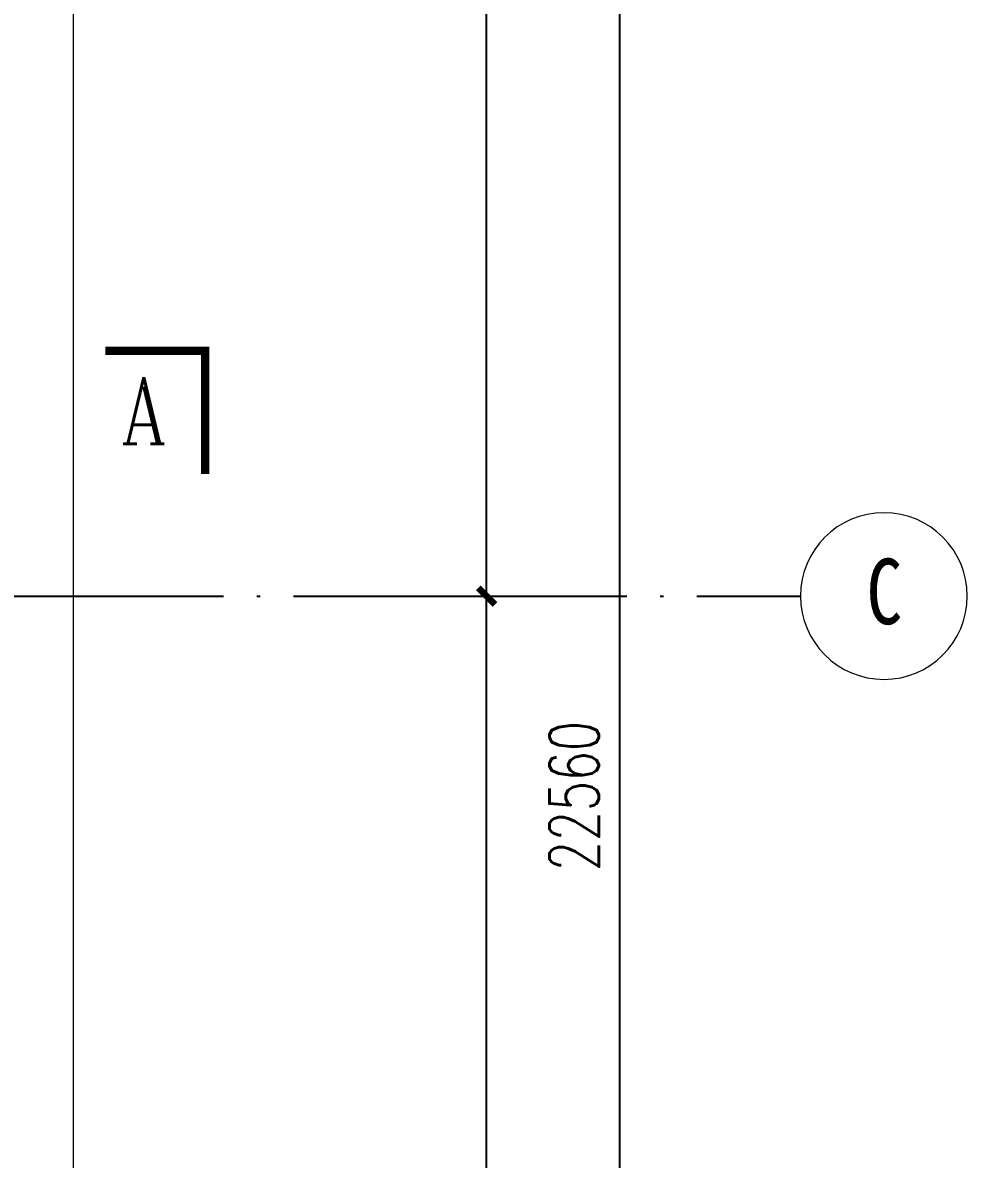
# Model space of a CAD drawing. Extents: x 3213259 to 3716512, y 332899 to 392399.
# Drawn here: x 3531861 to 3537527, y 370653 to 377474 of the extents above; entities that cross this region are included whole.
import ezdxf

# ---------------------------------------------------------------- set-up
doc = ezdxf.new("R2010")
doc.units = 0
doc.header["$LTSCALE"] = 1000
doc.header["$MEASUREMENT"] = 0
doc.linetypes.add('DOTE', pattern=[2.42, 2, -0.2, 0.02, -0.2])
doc.linetypes.add('HIDDEN', pattern=[0.375, 0.25, -0.125])
for name, color, linetype in [('AXIS', 3, 'Continuous'), ('DIM_SYMB', 3, 'Continuous'), ('DOTE', 1, 'DOTE'), ('sb', 6, 'Continuous'), ('本期', 7, 'Continuous')]:
    doc.layers.add(name, color=color, linetype=linetype)
doc.layers.add('JZX_ViewLine', color=30, linetype='Continuous', lineweight=0)
doc.layers.add('S-GRID-IDEN', color=7, linetype='Continuous', lineweight=18)
doc.styles.add('_TCH_DIM_T3', font='SIMPLEX.shx', dxfattribs={"width": 0.705882, "bigfont": 'GBCBIG'})
doc.styles.add('HZ', font='complex8.shx', dxfattribs={"width": 0.8, "bigfont": 'hztxt.shx'})
doc.styles.add('sepd_yb2', font='sepd_gbe.shx', dxfattribs={"width": 0.8, "bigfont": 'sepd_gbc.shx'})
doc.dimstyles.new('_TCH_ARCH&&100', dxfattribs={"dimtxt": 297.5, "dimasz": 100, "dimexe": 250, "dimexo": 300, "dimgap": 126.25, "dimtad": 1, "dimdec": 0, "dimzin": 0, "dimdsep": 46, "dimtxsty": '_TCH_DIM_T3', "dimblk": 'ARCHTICK', "dimcen": 0.09, "dimclrt": 7, "dimazin": 2, "dimtfac": 1, "dimtdec": 0, "dimtix": 1, "dimtmove": 2, "dimatfit": 3, "dimfxl": 1, "dimtolj": 1, "dimtzin": 0, "dimarcsym": 0})

# ---------------------------------------------------------------- blocks, each defined once
blk = doc.blocks.new('轴网 - M_轴线标头 - 圆-208176--3_200m层平面图')
at = {"layer": 'S-GRID-IDEN'}
blk.add_circle((0, 0), 5, dxfattribs=at)
blk = doc.blocks.new('_ArchTick')
at = {"color": 0, "linetype": 'ByBlock', "const_width": 0.4}
blk.add_lwpolyline([(-0.5, -0.5), (0.5, 0.5)], dxfattribs=at)
blk = doc.blocks.new('*D76')
at = {"layer": 'AXIS', "color": 0, "lineweight": -2}
for p, q in [((1946573.1, 325945.1), (1947623.2, 325945.1)), ((1947373.2, 303385.1), (1947373.2, 325945.1)), ((1946573.1, 303385.1), (1947623.2, 303385.1))]:
    blk.add_line(p, q, dxfattribs=at)
at = {"layer": 'Defpoints', "color": 0}
for p in [(1946273.1, 325945.1), (1947373.2, 325945.1), (1946273.1, 303385.1)]:
    blk.add_point(p, dxfattribs=at)
at = {"layer": 'AXIS', "color": 0, "lineweight": -2, "xscale": 100, "yscale": 100, "zscale": 100}
for p, rotation in [((1947373.2, 325945.1), 90), ((1947373.2, 303385.1), 270)]:
    blk.add_blockref('_ArchTick', p, dxfattribs=dict(at, rotation=rotation))
at = {"layer": 'AXIS', "color": 7, "insert": (1947098.2, 314665.1), "char_height": 297.5, "attachment_point": 5, "rotation": 90, "style": '_TCH_DIM_T3'}
blk.add_mtext('\\A1;22560', dxfattribs=at)
blk = doc.blocks.new('*D78')
at = {"layer": 'AXIS', "color": 0, "lineweight": -2}
for p, q in [((1945766.8, 325465.1), (1946823.2, 325465.1)), ((1946573.2, 315865.1), (1946573.2, 325465.1)), ((1945766.8, 315865.1), (1946823.2, 315865.1))]:
    blk.add_line(p, q, dxfattribs=at)
at = {"layer": 'Defpoints', "color": 0}
for p in [(1945466.8, 325465.1), (1946573.2, 325465.1), (1945466.8, 315865.1)]:
    blk.add_point(p, dxfattribs=at)
at = {"layer": 'AXIS', "color": 0, "lineweight": -2, "xscale": 100, "yscale": 100, "zscale": 100}
for p, rotation in [((1946573.2, 325465.1), 90), ((1946573.2, 315865.1), 270)]:
    blk.add_blockref('_ArchTick', p, dxfattribs=dict(at, rotation=rotation))
at = {"layer": 'AXIS', "color": 7, "insert": (1946298.2, 320665.1), "char_height": 297.5, "attachment_point": 5, "rotation": 90, "style": '_TCH_DIM_T3'}
blk.add_mtext('\\A1;9600', dxfattribs=at)
blk = doc.blocks.new('*D79')
at = {"layer": 'AXIS', "color": 0, "lineweight": -2}
for p, q in [((1945766.8, 315865.1), (1946823.2, 315865.1)), ((1946573.2, 306865.1), (1946573.2, 315865.1)), ((1945766.8, 306865.1), (1946823.2, 306865.1))]:
    blk.add_line(p, q, dxfattribs=at)
at = {"layer": 'Defpoints', "color": 0}
for p in [(1945466.8, 315865.1), (1946573.2, 315865.1), (1945466.8, 306865.1)]:
    blk.add_point(p, dxfattribs=at)
at = {"layer": 'AXIS', "color": 0, "lineweight": -2, "xscale": 100, "yscale": 100, "zscale": 100}
for p, rotation in [((1946573.2, 315865.1), 90), ((1946573.2, 306865.1), 270)]:
    blk.add_blockref('_ArchTick', p, dxfattribs=dict(at, rotation=rotation))
at = {"layer": 'AXIS', "color": 7, "insert": (1946298.2, 311365.1), "char_height": 297.5, "attachment_point": 5, "rotation": 90, "style": '_TCH_DIM_T3'}
blk.add_mtext('\\A1;9000', dxfattribs=at)
blk = doc.blocks.new('D1')
at = {"layer": 'DOTE'}
blk.add_line((1892174.5, 315865.1), (1948456.4, 315865.1), dxfattribs=at)
at = {"layer": 'JZX_ViewLine'}
blk.add_line((1944092.3, 326545.1), (1944092.3, 302785.1), dxfattribs=at)
at = {"layer": 'S-GRID-IDEN', "xscale": -99.99999999999993, "yscale": 99.99999999999993, "zscale": 99.99999999999993, "rotation": 90.00000000000058}
blk.add_blockref('轴网 - M_轴线标头 - 圆-208176--3_200m层平面图', (1948956.4, 315865.1), dxfattribs=at)
at = {"layer": 'S-GRID-IDEN', "lineweight": 15, "insert": (1948959, 316089.8), "char_height": 393.182, "width": 347.943, "attachment_point": 2, "line_spacing_factor": 0.887216, "style": 'sepd_yb2'}
blk.add_mtext('\\f黑体|b0|i0|c134|p49|;C', dxfattribs=at)
at = {"layer": 'AXIS', "color": 3}
for p1, p2, distance, picture, middle in [((1946273.1, 303385.1), (1946273.1, 325945.1), -1100.1, '*D76', (1947098.2, 314665.1)), ((1945466.8, 315865.1), (1945466.8, 325465.1), -1106.4, '*D78', (1946298.2, 320665.1)), ((1945466.8, 306865.1), (1945466.8, 315865.1), -1106.4, '*D79', (1946298.2, 311365.1))]:
    dim = blk.add_aligned_dim(p1=p1, p2=p2, distance=distance, dimstyle='_TCH_ARCH&&100', dxfattribs=at)
    dim.commit()
    dim.dimension.update_dxf_attribs({"geometry": picture, "text_midpoint": middle})

msp = doc.modelspace()

# ---------------------------------------------------------------- linework, layer by layer
at = {"layer": 'DIM_SYMB', "const_width": 50}
msp.add_lwpolyline([(3532355.55, 375505.057), (3532955.55, 375505.057), (3532955.55, 374766.777)], dxfattribs=at)

# ---------------------------------------------------------------- block references
at = {"layer": 'sb', "color": 1, "linetype": 'HIDDEN', "lineweight": 25, "ltscale": 2}
msp.add_blockref('D1', (1588070.633, 58168.405), dxfattribs=at)

# ---------------------------------------------------------------- texts
at = {"layer": '本期', "color": 6, "lineweight": 9, "ltscale": 0.8, "style": 'HZ', "width": 0.8}
msp.add_text('A', height=400, dxfattribs=at).set_placement((3532449.338, 374946.455))

doc.saveas('drawing.dxf')
